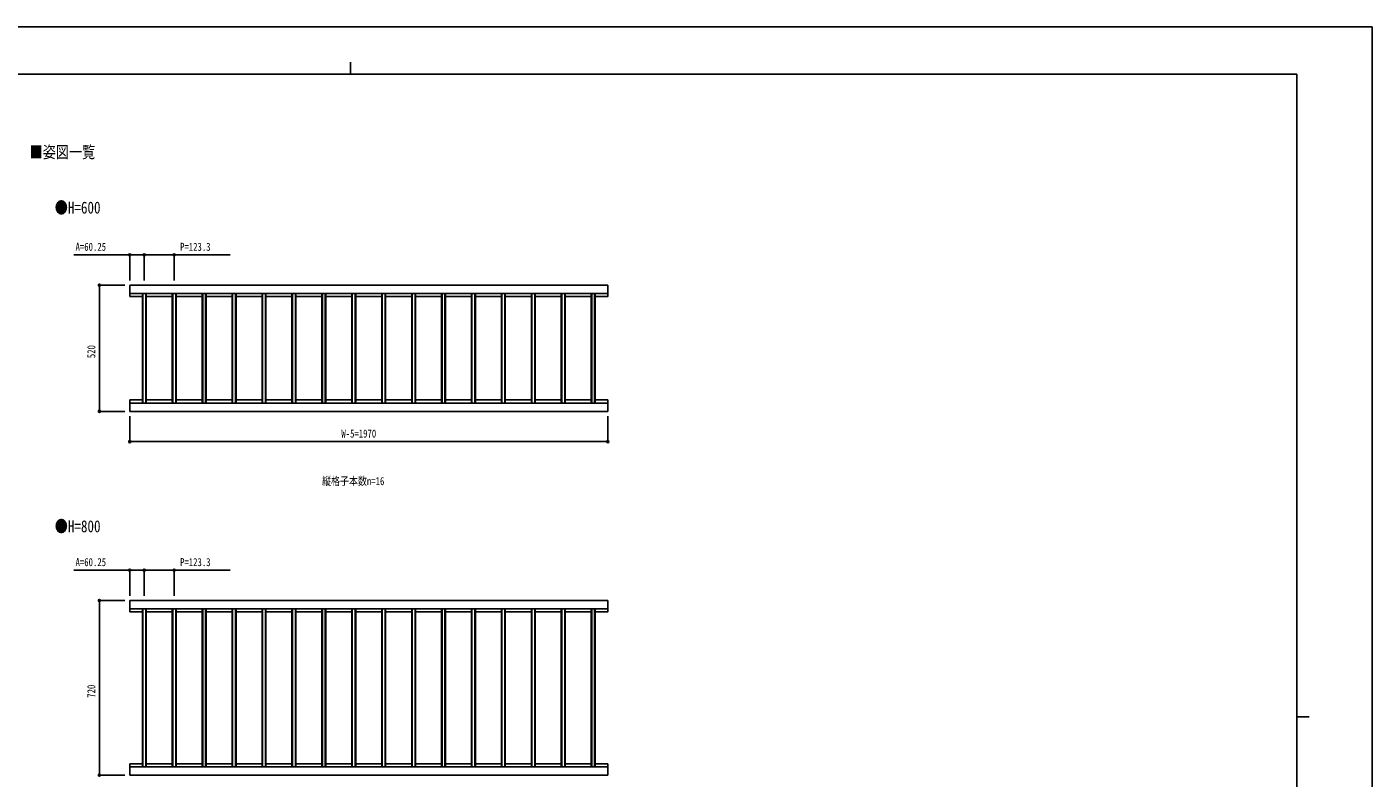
# Model space of a CAD drawing. Units: millimetres, scale not verified. Extents: x -4205 to 4205, y -2970 to 2970.
# Drawn here: x -1338 to 4205, y -127 to 2970 of the extents above; entities that cross this region are included whole.
import ezdxf
from ezdxf.enums import TextEntityAlignment as Align

# ---------------------------------------------------------------- set-up
doc = ezdxf.new("R2010")
doc.units = ezdxf.units.MM
doc.header["$LTSCALE"] = 12
for name, color, linetype in [('0-1_USER1', 3, 'Continuous'), ('0-2_YKK_A1', 4, 'Continuous'), ('0-3_YKK_D', 6, 'Continuous'), ('0-4_YKK_ZWAK', 7, 'Continuous')]:
    doc.layers.add(name, color=color, linetype=linetype)
doc.styles.add('ＭＳ ゴシック', font='')
doc.styles.get('ＭＳ ゴシック').set_extended_font_data('MS Gothic')

msp = doc.modelspace()

# ---------------------------------------------------------------- linework, layer by layer
at = {"layer": '0-2_YKK_A1'}
for p, q in [((-914.75, 1858), (-914.75, 1905)), ((-914.75, 1905), (1055.25, 1905)), ((1055.25, 1871), (-914.75, 1871)), ((-914.75, 1858), (-862.5, 1858)), ((-862.5, 1871), (-862.5, 1419)), ((-862.5, 1871), (-846.5, 1871)), ((-860.5, 1871), (-860.5, 1419)), ((-848.5, 1871), (-848.5, 1419)), ((-846.5, 1419), (-846.5, 1871)), ((-846.5, 1858), (-739.2, 1858)), ((-739.2, 1871), (-739.2, 1419)), ((-739.2, 1871), (-723.2, 1871)), ((-737.2, 1871), (-737.2, 1419)), ((-725.2, 1871), (-725.2, 1419)), ((-723.2, 1419), (-723.2, 1871)), ((-723.2, 1858), (-615.9, 1858)), ((-615.9, 1871), (-615.9, 1419)), ((-615.9, 1871), (-599.9, 1871)), ((-613.9, 1871), (-613.9, 1419)), ((-601.9, 1871), (-601.9, 1419)), ((-599.9, 1419), (-599.9, 1871)), ((-599.9, 1858), (-492.6, 1858)), ((-492.6, 1871), (-492.6, 1419)), ((-492.6, 1871), (-476.6, 1871)), ((-490.6, 1871), (-490.6, 1419)), ((-478.6, 1871), (-478.6, 1419)), ((-476.6, 1419), (-476.6, 1871)), ((-476.6, 1858), (-369.3, 1858)), ((-369.3, 1871), (-369.3, 1419)), ((-369.3, 1871), (-353.3, 1871)), ((-367.3, 1871), (-367.3, 1419)), ((-355.3, 1871), (-355.3, 1419)), ((-353.3, 1419), (-353.3, 1871)), ((-353.3, 1858), (-246, 1858)), ((-246, 1871), (-246, 1419)), ((-246, 1871), (-230, 1871)), ((-244, 1871), (-244, 1419)), ((-232, 1871), (-232, 1419)), ((-230, 1419), (-230, 1871)), ((-230, 1858), (-122.7, 1858)), ((-122.7, 1871), (-122.7, 1419)), ((-122.7, 1871), (-106.7, 1871)), ((-120.7, 1871), (-120.7, 1419)), ((-108.7, 1871), (-108.7, 1419)), ((-106.7, 1419), (-106.7, 1871)), ((-106.7, 1858), (0.6, 1858)), ((0.6, 1871), (0.6, 1419)), ((0.6, 1871), (16.6, 1871)), ((2.6, 1871), (2.6, 1419)), ((14.6, 1871), (14.6, 1419)), ((16.6, 1419), (16.6, 1871)), ((16.6, 1858), (123.9, 1858)), ((123.9, 1871), (123.9, 1419)), ((123.9, 1871), (139.9, 1871)), ((125.9, 1871), (125.9, 1419)), ((137.9, 1871), (137.9, 1419)), ((139.9, 1419), (139.9, 1871)), ((139.9, 1858), (247.2, 1858)), ((247.2, 1871), (247.2, 1419)), ((247.2, 1871), (263.2, 1871)), ((249.2, 1871), (249.2, 1419)), ((261.2, 1871), (261.2, 1419)), ((263.2, 1419), (263.2, 1871)), ((263.2, 1858), (370.5, 1858)), ((370.5, 1871), (370.5, 1419)), ((370.5, 1871), (386.5, 1871)), ((372.5, 1871), (372.5, 1419)), ((384.5, 1871), (384.5, 1419)), ((386.5, 1419), (386.5, 1871)), ((386.5, 1858), (493.8, 1858)), ((493.8, 1871), (493.8, 1419)), ((493.8, 1871), (509.8, 1871)), ((495.8, 1871), (495.8, 1419)), ((507.8, 1871), (507.8, 1419)), ((509.8, 1419), (509.8, 1871)), ((509.8, 1858), (617.1, 1858)), ((617.1, 1871), (617.1, 1419)), ((617.1, 1871), (633.1, 1871)), ((619.1, 1871), (619.1, 1419)), ((631.1, 1871), (631.1, 1419)), ((633.1, 1419), (633.1, 1871)), ((633.1, 1858), (740.4, 1858)), ((740.4, 1871), (740.4, 1419)), ((740.4, 1871), (756.4, 1871)), ((742.4, 1871), (742.4, 1419)), ((754.4, 1871), (754.4, 1419)), ((756.4, 1419), (756.4, 1871)), ((756.4, 1858), (863.7, 1858)), ((863.7, 1871), (863.7, 1419)), ((863.7, 1871), (879.7, 1871)), ((865.7, 1871), (865.7, 1419)), ((877.7, 1871), (877.7, 1419)), ((879.7, 1419), (879.7, 1871)), ((879.7, 1858), (987, 1858)), ((987, 1871), (987, 1419)), ((987, 1871), (1003, 1871)), ((989, 1871), (989, 1419)), ((1001, 1871), (1001, 1419)), ((1003, 1419), (1003, 1871)), ((-914.75, 1385), (-914.75, 1432)), ((-914.75, 1432), (-862.5, 1432)), ((1055.25, 1419), (-914.75, 1419)), ((-862.5, 1419), (-846.5, 1419)), ((-846.5, 1432), (-739.2, 1432)), ((-739.2, 1419), (-723.2, 1419)), ((-723.2, 1432), (-615.9, 1432)), ((-615.9, 1419), (-599.9, 1419)), ((-599.9, 1432), (-492.6, 1432)), ((-492.6, 1419), (-476.6, 1419)), ((-476.6, 1432), (-369.3, 1432)), ((-369.3, 1419), (-353.3, 1419)), ((-353.3, 1432), (-246, 1432)), ((-246, 1419), (-230, 1419)), ((-230, 1432), (-122.7, 1432)), ((-122.7, 1419), (-106.7, 1419)), ((-106.7, 1432), (0.6, 1432)), ((0.6, 1419), (16.6, 1419)), ((16.6, 1432), (123.9, 1432)), ((123.9, 1419), (139.9, 1419)), ((139.9, 1432), (247.2, 1432)), ((247.2, 1419), (263.2, 1419)), ((263.2, 1432), (370.5, 1432)), ((370.5, 1419), (386.5, 1419)), ((386.5, 1432), (493.8, 1432)), ((493.8, 1419), (509.8, 1419)), ((509.8, 1432), (617.1, 1432)), ((617.1, 1419), (633.1, 1419)), ((633.1, 1432), (740.4, 1432)), ((740.4, 1419), (756.4, 1419)), ((756.4, 1432), (863.7, 1432)), ((863.7, 1419), (879.7, 1419)), ((879.7, 1432), (987, 1432)), ((987, 1419), (1003, 1419)), ((1003, 1432), (1055.25, 1432)), ((1055.25, 1385), (1055.25, 1432)), ((1055.25, 1385), (-914.75, 1385)), ((-914.75, 558), (-914.75, 605)), ((-914.75, 605), (1055.25, 605)), ((1055.25, 571), (-914.75, 571)), ((-914.75, 558), (-862.5, 558)), ((-862.5, 571), (-862.5, -81)), ((-862.5, 571), (-846.5, 571)), ((-860.5, 571), (-860.5, -81)), ((-848.5, 571), (-848.5, -81)), ((-846.5, -81), (-846.5, 571)), ((-846.5, 558), (-739.2, 558)), ((-739.2, 571), (-739.2, -81)), ((-739.2, 571), (-723.2, 571)), ((-737.2, 571), (-737.2, -81)), ((-725.2, 571), (-725.2, -81)), ((-723.2, -81), (-723.2, 571)), ((-723.2, 558), (-615.9, 558)), ((-615.9, 571), (-615.9, -81)), ((-615.9, 571), (-599.9, 571)), ((-613.9, 571), (-613.9, -81)), ((-601.9, 571), (-601.9, -81)), ((-599.9, -81), (-599.9, 571)), ((-599.9, 558), (-492.6, 558)), ((-492.6, 571), (-492.6, -81)), ((-492.6, 571), (-476.6, 571)), ((-490.6, 571), (-490.6, -81)), ((-478.6, 571), (-478.6, -81)), ((-476.6, -81), (-476.6, 571)), ((-476.6, 558), (-369.3, 558)), ((-369.3, 571), (-369.3, -81)), ((-369.3, 571), (-353.3, 571)), ((-367.3, 571), (-367.3, -81)), ((-355.3, 571), (-355.3, -81)), ((-353.3, -81), (-353.3, 571)), ((-353.3, 558), (-246, 558)), ((-246, 571), (-246, -81)), ((-246, 571), (-230, 571)), ((-244, 571), (-244, -81)), ((-232, 571), (-232, -81)), ((-230, -81), (-230, 571)), ((-230, 558), (-122.7, 558)), ((-122.7, 571), (-122.7, -81)), ((-122.7, 571), (-106.7, 571)), ((-120.7, 571), (-120.7, -81)), ((-108.7, 571), (-108.7, -81)), ((-106.7, -81), (-106.7, 571)), ((-106.7, 558), (0.6, 558)), ((0.6, 571), (0.6, -81)), ((0.6, 571), (16.6, 571)), ((2.6, 571), (2.6, -81)), ((14.6, 571), (14.6, -81)), ((16.6, -81), (16.6, 571)), ((16.6, 558), (123.9, 558)), ((123.9, 571), (123.9, -81)), ((123.9, 571), (139.9, 571)), ((125.9, 571), (125.9, -81)), ((137.9, 571), (137.9, -81)), ((139.9, -81), (139.9, 571)), ((139.9, 558), (247.2, 558)), ((247.2, 571), (247.2, -81)), ((247.2, 571), (263.2, 571)), ((249.2, 571), (249.2, -81)), ((261.2, 571), (261.2, -81)), ((263.2, -81), (263.2, 571)), ((263.2, 558), (370.5, 558)), ((370.5, 571), (370.5, -81)), ((370.5, 571), (386.5, 571)), ((372.5, 571), (372.5, -81)), ((384.5, 571), (384.5, -81)), ((386.5, -81), (386.5, 571)), ((386.5, 558), (493.8, 558)), ((493.8, 571), (493.8, -81)), ((493.8, 571), (509.8, 571)), ((495.8, 571), (495.8, -81)), ((507.8, 571), (507.8, -81)), ((509.8, -81), (509.8, 571)), ((509.8, 558), (617.1, 558)), ((617.1, 571), (617.1, -81)), ((617.1, 571), (633.1, 571)), ((619.1, 571), (619.1, -81)), ((631.1, 571), (631.1, -81)), ((633.1, -81), (633.1, 571)), ((633.1, 558), (740.4, 558)), ((740.4, 571), (740.4, -81)), ((740.4, 571), (756.4, 571)), ((742.4, 571), (742.4, -81)), ((754.4, 571), (754.4, -81)), ((756.4, -81), (756.4, 571)), ((756.4, 558), (863.7, 558)), ((863.7, 571), (863.7, -81)), ((863.7, 571), (879.7, 571)), ((865.7, 571), (865.7, -81)), ((877.7, 571), (877.7, -81)), ((879.7, -81), (879.7, 571)), ((879.7, 558), (987, 558)), ((987, 571), (987, -81)), ((987, 571), (1003, 571)), ((989, 571), (989, -81)), ((1001, 571), (1001, -81)), ((1003, -81), (1003, 571)), ((-914.75, -115), (-914.75, -68)), ((-914.75, -68), (-862.5, -68)), ((1055.25, -81), (-914.75, -81)), ((-862.5, -81), (-846.5, -81)), ((-846.5, -68), (-739.2, -68)), ((-739.2, -81), (-723.2, -81)), ((-723.2, -68), (-615.9, -68)), ((-615.9, -81), (-599.9, -81)), ((-599.9, -68), (-492.6, -68)), ((-492.6, -81), (-476.6, -81)), ((-476.6, -68), (-369.3, -68)), ((-369.3, -81), (-353.3, -81)), ((-353.3, -68), (-246, -68)), ((-246, -81), (-230, -81)), ((-230, -68), (-122.7, -68)), ((-122.7, -81), (-106.7, -81)), ((-106.7, -68), (0.6, -68)), ((0.6, -81), (16.6, -81)), ((16.6, -68), (123.9, -68)), ((123.9, -81), (139.9, -81)), ((139.9, -68), (247.2, -68)), ((247.2, -81), (263.2, -81)), ((263.2, -68), (370.5, -68)), ((370.5, -81), (386.5, -81)), ((386.5, -68), (493.8, -68)), ((493.8, -81), (509.8, -81)), ((509.8, -68), (617.1, -68)), ((617.1, -81), (633.1, -81)), ((633.1, -68), (740.4, -68)), ((740.4, -81), (756.4, -81)), ((756.4, -68), (863.7, -68)), ((863.7, -81), (879.7, -81)), ((879.7, -68), (987, -68)), ((987, -81), (1003, -81)), ((1003, -68), (1055.25, -68)), ((1055.25, -115), (1055.25, -68)), ((1055.25, -115), (-914.75, -115))]:
    msp.add_line(p, q, dxfattribs=at)
for points in [[(1003, 1858), (1055.25, 1858), (1055.25, 1905)], [(1003, 558), (1055.25, 558), (1055.25, 605)]]:
    msp.add_lwpolyline(points, dxfattribs=at)
at = {"layer": '0-3_YKK_D'}
for p, q in [((-914.75, 1925), (-914.75, 2031)), ((-854.5, 1925), (-854.5, 2031)), ((-854.5, 1925), (-854.5, 2031)), ((-731.2, 1925), (-731.2, 2031)), ((-934.75, 1905), (-1040.75, 1905)), ((-1039.75, 1385), (-1039.75, 1905)), ((-934.75, 1385), (-1040.75, 1385)), ((-914.75, 1365), (-914.75, 1259)), ((1055.25, 1365), (1055.25, 1259)), ((-914.75, 1260), (1055.25, 1260)), ((-914.75, 625), (-914.75, 731)), ((-854.5, 625), (-854.5, 731)), ((-854.5, 625), (-854.5, 731)), ((-731.2, 625), (-731.2, 731)), ((-934.75, 605), (-1040.75, 605)), ((-1039.75, -115), (-1039.75, 605)), ((-934.75, -115), (-1040.75, -115))]:
    msp.add_line(p, q, dxfattribs=at)
for points in [[(-854.5, 2030), (-914.75, 2030), (-1144.95, 2030)], [(-854.5, 2030), (-731.2, 2030), (-501, 2030)], [(-854.5, 730), (-914.75, 730), (-1144.95, 730)], [(-854.5, 730), (-731.2, 730), (-501, 730)]]:
    msp.add_lwpolyline(points, dxfattribs=at)
for centre in [(-914.75, 2030), (-854.5, 2030), (-854.5, 2030), (-731.2, 2030), (-1039.75, 1905), (-1039.75, 1385), (-914.75, 1260), (1055.25, 1260), (-914.75, 730), (-854.5, 730), (-854.5, 730), (-731.2, 730), (-1039.75, 605), (-1039.75, -115)]:
    msp.add_circle(centre, 4.25, dxfattribs=at)
at = {"layer": '0-4_YKK_ZWAK'}
for p, q in [((3895.02, 2775), (-3904.98, 2775)), ((-4.98, 2825), (-4.98, 2775)), ((3895.02, 2775), (3895.02, -2525)), ((3895.02, 125), (3945.02, 125))]:
    msp.add_line(p, q, dxfattribs=at)
msp.add_lwpolyline([(-4205, -2970), (4205, -2970), (4205, 2970), (-4205, 2970)], close=True, dxfattribs=at)

# ---------------------------------------------------------------- texts
at = {"layer": '0-1_USER1', "style": 'ＭＳ ゴシック', "width": 0.8}
for s, height, p in [('■姿図一覧', 49.49, (-1327.2, 2414.5)), ('●H=600', 49.49, (-1223.6, 2185.5)), ('縦格子本数n=16', 32.99, (-122, 1071)), ('●H=800', 49.49, (-1223.6, 871.5))]:
    msp.add_text(s, height=height, dxfattribs=at).set_placement(p, align=Align.BOTTOM_LEFT)
at = {"layer": '0-3_YKK_D', "style": 'ＭＳ ゴシック', "width": 0.8}
for s, p in [('A=60.25', (-1137.95, 2037)), ('P=123.3', (-707.2, 2037)), ('W-5=1970', (-42.55, 1267)), ('A=60.25', (-1137.95, 737)), ('P=123.3', (-707.2, 737))]:
    msp.add_text(s, height=32.99, dxfattribs=at).set_placement(p, align=Align.BOTTOM_LEFT)
for s, p in [('520', (-1046.75, 1604.2)), ('720', (-1046.75, 204.2))]:
    msp.add_text(s, height=32.99, rotation=90, dxfattribs=at).set_placement(p, align=Align.BOTTOM_LEFT)

doc.saveas('drawing.dxf')
